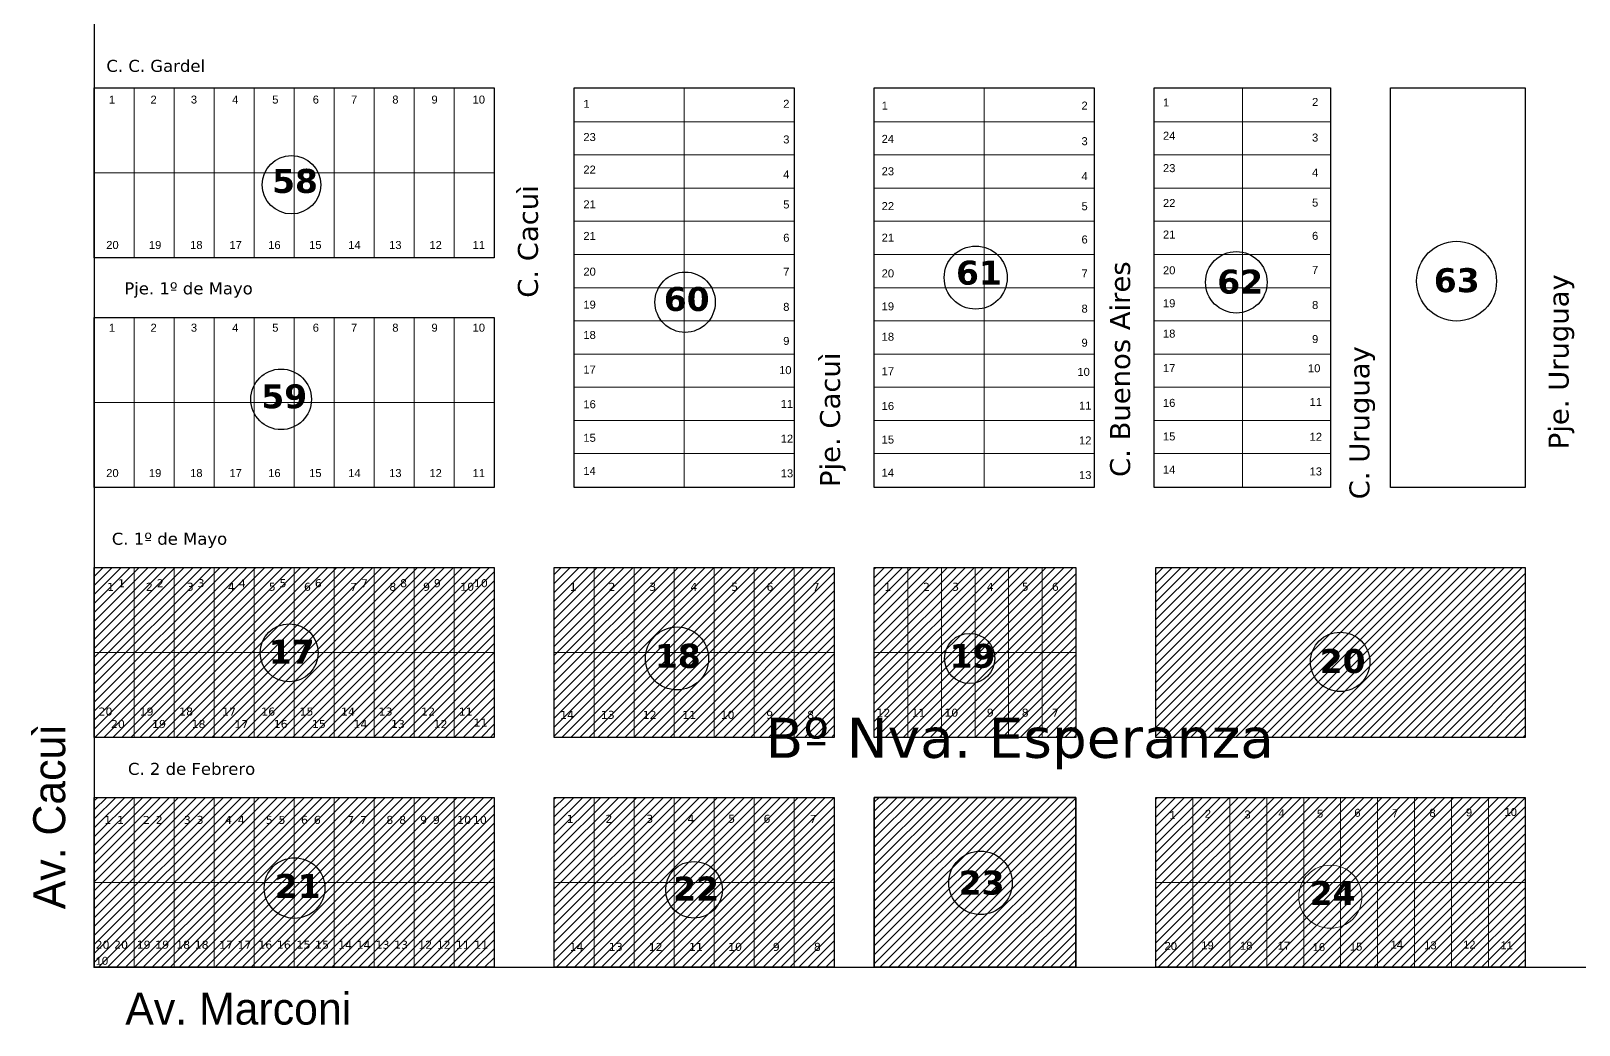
# Model space of a CAD drawing. Header units: millimetres. Extents: x 0 to 6558, y 60 to 10727.
# Drawn here: x 1184.2 to 1571.1, y 6400.7 to 6649.3 of the extents above; entities that cross this region are included whole.
import ezdxf

# ---------------------------------------------------------------- set-up
doc = ezdxf.new("R2010")
doc.units = ezdxf.units.MM
for name, color, linetype, lineweight in [('0 NOMBRE DE BARRIOS', 251, 'Continuous', 35), ('0 N° DE PARCELA', 255, 'Continuous', 25), ('0 SIG - PARCELAS', 252, 'Continuous', 18), ('nombre de parcelas', 250, 'Continuous', 18)]:
    doc.layers.add(name, color=color, linetype=linetype, lineweight=lineweight)
for name, color, linetype in [('0 NOMBRE DE CALLES', 255, 'Continuous'), ('0 N° DE MANZANA', 255, 'Continuous'), ('0 SIG - CHACRAS', 253, 'Continuous'), ('0 SIG - MANZANAS', 253, 'Continuous'), ('TERRENO MUNICIPAL', 10, 'Continuous')]:
    doc.layers.add(name, color=color, linetype=linetype)
doc.styles.get("Standard").update_dxf_attribs({"font": 'arial.ttf'})
doc.styles.add('STYLE1', font='arial.ttf')
pattern_1 = [(45, (-322.4474, 5693.1154), (-1.122532, 1.122532), [])]

msp = doc.modelspace()

# ---------------------------------------------------------------- hatches: boundary and pattern name
at = {"layer": 'TERRENO MUNICIPAL'}
h = msp.add_hatch(dxfattribs=at)
h.set_pattern_fill('ANSI31', color=256, scale=0.5)
h.set_pattern_definition(pattern_1)
h.paths.add_polyline_path([(1199.979, 6515.105), (1299.979, 6515.105), (1299.979, 6472.605), (1199.979, 6472.605)])
h = msp.add_hatch(dxfattribs=at)
h.set_pattern_fill('ANSI31', color=256, scale=0.5)
h.set_pattern_definition(pattern_1)
h.paths.add_polyline_path([(1314.979, 6515.105), (1384.979, 6515.105), (1384.979, 6472.605), (1314.979, 6472.605)])
h = msp.add_hatch(dxfattribs=at)
h.set_pattern_fill('ANSI31', color=256, scale=0.5)
h.set_pattern_definition(pattern_1)
h.paths.add_polyline_path([(1394.979, 6515.105), (1445.359, 6515.105), (1445.359, 6472.605), (1394.979, 6472.605)])
h = msp.add_hatch(dxfattribs=at)
h.set_pattern_fill('ANSI31', color=256, scale=0.5)
h.set_pattern_definition(pattern_1)
h.paths.add_polyline_path([(1465.359, 6515.105), (1557.699, 6515.105), (1557.699, 6472.605), (1465.359, 6472.605)])
h.paths.add_polyline_path([(1465.359, 6457.605), (1557.699, 6457.605), (1557.699, 6415.105), (1465.359, 6415.105)])
h = msp.add_hatch(dxfattribs=at)
h.set_pattern_fill('ANSI31', color=256, scale=0.5)
h.set_pattern_definition(pattern_1)
h.paths.add_polyline_path([(1199.979, 6457.605), (1299.979, 6457.605), (1299.979, 6415.105), (1199.979, 6415.105)])
h = msp.add_hatch(dxfattribs=at)
h.set_pattern_fill('ANSI31', color=256, scale=0.5)
h.set_pattern_definition(pattern_1)
h.paths.add_polyline_path([(1314.979, 6457.605), (1384.979, 6457.605), (1384.979, 6415.105), (1314.979, 6415.105)])
h.paths.add_polyline_path([(1394.979, 6415.105), (1445.359, 6415.105), (1445.359, 6457.605), (1394.979, 6457.605)])

# ---------------------------------------------------------------- linework, layer by layer
at = {"layer": '0 N° DE MANZANA'}
for centre, radius in [((1249.292, 6610.84), 7.296), ((1420.328, 6587.614), 7.883), ((1485.476, 6586.455), 7.687), ((1540.531, 6586.738), 9.988), ((1347.697, 6581.47), 7.544), ((1246.698, 6557.179), 7.581), ((1248.715, 6493.779), 7.248), ((1345.665, 6492.364), 7.882), ((1418.811, 6492.364), 6.272), ((1511.434, 6491.5), 7.415), ((1421.523, 6436.243), 7.933), ((1250.051, 6434.937), 7.58), ((1349.919, 6434.502), 7.091)]:
    msp.add_circle(centre, radius, dxfattribs=at)
at = {"layer": '0 N° DE PARCELA'}
msp.add_point((1199.979, 6415.105), dxfattribs=at)
at = {"layer": '0 SIG - CHACRAS'}
msp.add_lwpolyline([(1199.979, 6415.105), (2179.979, 6415.105), (2179.979, 7395.105), (1199.979, 7395.105)], close=True, dxfattribs=at)
at = {"layer": '0 SIG - MANZANAS'}
for points in [[(1199.979, 6635.105), (1299.979, 6635.105), (1299.979, 6592.605), (1199.979, 6592.605)], [(1319.979, 6635.105), (1374.979, 6635.105), (1374.979, 6535.105), (1319.979, 6535.105)], [(1394.979, 6635.105), (1449.979, 6635.105), (1449.979, 6535.105), (1394.979, 6535.105)], [(1464.979, 6635.105), (1508.979, 6635.105), (1508.979, 6535.105), (1464.979, 6535.105)], [(1523.979, 6635.105), (1557.699, 6635.105), (1557.699, 6535.105), (1523.979, 6535.105)], [(1199.979, 6577.605), (1299.979, 6577.605), (1299.979, 6535.105), (1199.979, 6535.105)], [(1199.979, 6515.105), (1299.979, 6515.105), (1299.979, 6472.605), (1199.979, 6472.605)], [(1314.979, 6515.105), (1384.979, 6515.105), (1384.979, 6472.605), (1314.979, 6472.605)], [(1394.979, 6515.105), (1445.359, 6515.105), (1445.359, 6472.605), (1394.979, 6472.605)], [(1465.359, 6515.105), (1557.699, 6515.105), (1557.699, 6472.605), (1465.359, 6472.605)], [(1199.979, 6457.605), (1299.979, 6457.605), (1299.979, 6415.105), (1199.979, 6415.105)], [(1314.979, 6457.605), (1384.979, 6457.605), (1384.979, 6415.105), (1314.979, 6415.105)], [(1394.979, 6457.605), (1445.359, 6457.605), (1445.359, 6415.105), (1394.979, 6415.105)], [(1465.359, 6457.605), (1557.699, 6457.605), (1557.699, 6415.105), (1465.359, 6415.105)]]:
    msp.add_lwpolyline(points, close=True, dxfattribs=at)
at = {"layer": '0 SIG - PARCELAS'}
for points in [[(1199.979, 6635.105), (1209.979, 6635.105), (1209.979, 6613.855), (1199.979, 6613.855)], [(1209.979, 6635.105), (1219.979, 6635.105), (1219.979, 6613.855), (1209.979, 6613.855)], [(1219.979, 6635.105), (1229.979, 6635.105), (1229.979, 6613.855), (1219.979, 6613.855)], [(1229.979, 6635.105), (1239.979, 6635.105), (1239.979, 6613.855), (1229.979, 6613.855)], [(1239.979, 6635.105), (1249.979, 6635.105), (1249.979, 6613.855), (1239.979, 6613.855)], [(1249.979, 6635.105), (1259.979, 6635.105), (1259.979, 6613.855), (1249.979, 6613.855)], [(1259.979, 6635.105), (1269.979, 6635.105), (1269.979, 6613.855), (1259.979, 6613.855)], [(1269.979, 6635.105), (1279.979, 6635.105), (1279.979, 6613.855), (1269.979, 6613.855)], [(1279.979, 6635.105), (1289.979, 6635.105), (1289.979, 6613.855), (1279.979, 6613.855)], [(1289.979, 6635.105), (1299.979, 6635.105), (1299.979, 6613.855), (1289.979, 6613.855)], [(1319.979, 6635.105), (1347.479, 6635.105), (1347.479, 6626.605), (1319.979, 6626.605)], [(1347.479, 6635.105), (1374.979, 6635.105), (1374.979, 6626.605), (1347.479, 6626.605)], [(1394.979, 6635.105), (1422.479, 6635.105), (1422.479, 6626.605), (1394.979, 6626.605)], [(1422.479, 6635.105), (1449.979, 6635.105), (1449.979, 6626.605), (1422.479, 6626.605)], [(1464.979, 6635.105), (1486.979, 6635.105), (1486.979, 6626.605), (1464.979, 6626.605)], [(1486.979, 6635.105), (1508.979, 6635.105), (1508.979, 6626.605), (1486.979, 6626.605)], [(1319.979, 6626.605), (1347.479, 6626.605), (1347.479, 6618.305), (1319.979, 6618.305)], [(1347.479, 6626.605), (1374.979, 6626.605), (1374.979, 6618.305), (1347.479, 6618.305)], [(1394.979, 6626.605), (1422.479, 6626.605), (1422.479, 6618.305), (1394.979, 6618.305)], [(1422.479, 6626.605), (1449.979, 6626.605), (1449.979, 6618.305), (1422.479, 6618.305)], [(1464.979, 6626.605), (1486.979, 6626.605), (1486.979, 6618.305), (1464.979, 6618.305)], [(1486.979, 6626.605), (1508.979, 6626.605), (1508.979, 6618.305), (1486.979, 6618.305)], [(1319.979, 6618.305), (1347.479, 6618.305), (1347.479, 6610.005), (1319.979, 6610.005)], [(1347.479, 6618.305), (1374.979, 6618.305), (1374.979, 6610.005), (1347.479, 6610.005)], [(1394.979, 6618.305), (1422.479, 6618.305), (1422.479, 6610.005), (1394.979, 6610.005)], [(1422.479, 6618.305), (1449.979, 6618.305), (1449.979, 6610.005), (1422.479, 6610.005)], [(1464.979, 6618.305), (1486.979, 6618.305), (1486.979, 6610.005), (1464.979, 6610.005)], [(1486.979, 6618.305), (1508.979, 6618.305), (1508.979, 6610.005), (1486.979, 6610.005)], [(1199.979, 6613.855), (1209.979, 6613.855), (1209.979, 6592.605), (1199.979, 6592.605)], [(1209.979, 6613.855), (1219.979, 6613.855), (1219.979, 6592.605), (1209.979, 6592.605)], [(1219.979, 6613.855), (1229.979, 6613.855), (1229.979, 6592.605), (1219.979, 6592.605)], [(1229.979, 6613.855), (1239.979, 6613.855), (1239.979, 6592.605), (1229.979, 6592.605)], [(1239.979, 6613.855), (1249.979, 6613.855), (1249.979, 6592.605), (1239.979, 6592.605)], [(1249.979, 6613.855), (1259.979, 6613.855), (1259.979, 6592.605), (1249.979, 6592.605)], [(1259.979, 6613.855), (1269.979, 6613.855), (1269.979, 6592.605), (1259.979, 6592.605)], [(1269.979, 6613.855), (1279.979, 6613.855), (1279.979, 6592.605), (1269.979, 6592.605)], [(1279.979, 6613.855), (1289.979, 6613.855), (1289.979, 6592.605), (1279.979, 6592.605)], [(1289.979, 6613.855), (1299.979, 6613.855), (1299.979, 6592.605), (1289.979, 6592.605)], [(1319.979, 6610.005), (1347.479, 6610.005), (1347.479, 6601.705), (1319.979, 6601.705)], [(1347.479, 6610.005), (1374.979, 6610.005), (1374.979, 6601.705), (1347.479, 6601.705)], [(1394.979, 6610.005), (1422.479, 6610.005), (1422.479, 6601.705), (1394.979, 6601.705)], [(1422.479, 6610.005), (1449.979, 6610.005), (1449.979, 6601.705), (1422.479, 6601.705)], [(1464.979, 6610.005), (1486.979, 6610.005), (1486.979, 6601.705), (1464.979, 6601.705)], [(1486.979, 6610.005), (1508.979, 6610.005), (1508.979, 6601.705), (1486.979, 6601.705)], [(1319.979, 6601.705), (1347.479, 6601.705), (1347.479, 6593.405), (1319.979, 6593.405)], [(1347.479, 6601.705), (1374.979, 6601.705), (1374.979, 6593.405), (1347.479, 6593.405)], [(1394.979, 6601.705), (1422.479, 6601.705), (1422.479, 6593.405), (1394.979, 6593.405)], [(1422.479, 6601.705), (1449.979, 6601.705), (1449.979, 6593.405), (1422.479, 6593.405)], [(1464.979, 6601.705), (1486.979, 6601.705), (1486.979, 6593.405), (1464.979, 6593.405)], [(1486.979, 6601.705), (1508.979, 6601.705), (1508.979, 6593.405), (1486.979, 6593.405)], [(1319.979, 6593.405), (1347.479, 6593.405), (1347.479, 6585.105), (1319.979, 6585.105)], [(1347.479, 6593.405), (1374.979, 6593.405), (1374.979, 6585.105), (1347.479, 6585.105)], [(1394.979, 6593.405), (1422.479, 6593.405), (1422.479, 6585.105), (1394.979, 6585.105)], [(1422.479, 6593.405), (1449.979, 6593.405), (1449.979, 6585.105), (1422.479, 6585.105)], [(1464.979, 6593.405), (1486.979, 6593.405), (1486.979, 6585.105), (1464.979, 6585.105)], [(1486.979, 6593.405), (1508.979, 6593.405), (1508.979, 6585.105), (1486.979, 6585.105)], [(1319.979, 6585.105), (1347.479, 6585.105), (1347.479, 6576.805), (1319.979, 6576.805)], [(1347.479, 6585.105), (1374.979, 6585.105), (1374.979, 6576.805), (1347.479, 6576.805)], [(1394.979, 6585.105), (1422.479, 6585.105), (1422.479, 6576.805), (1394.979, 6576.805)], [(1422.479, 6585.105), (1449.979, 6585.105), (1449.979, 6576.805), (1422.479, 6576.805)], [(1464.979, 6585.105), (1486.979, 6585.105), (1486.979, 6576.805), (1464.979, 6576.805)], [(1486.979, 6585.105), (1508.979, 6585.105), (1508.979, 6576.805), (1486.979, 6576.805)], [(1199.979, 6577.605), (1209.979, 6577.605), (1209.979, 6556.355), (1199.979, 6556.355)], [(1209.979, 6577.605), (1219.979, 6577.605), (1219.979, 6556.355), (1209.979, 6556.355)], [(1219.979, 6577.605), (1229.979, 6577.605), (1229.979, 6556.355), (1219.979, 6556.355)], [(1229.979, 6577.605), (1239.979, 6577.605), (1239.979, 6556.355), (1229.979, 6556.355)], [(1239.979, 6577.605), (1249.979, 6577.605), (1249.979, 6556.355), (1239.979, 6556.355)], [(1249.979, 6577.605), (1259.979, 6577.605), (1259.979, 6556.355), (1249.979, 6556.355)], [(1259.979, 6577.605), (1269.979, 6577.605), (1269.979, 6556.355), (1259.979, 6556.355)], [(1269.979, 6577.605), (1279.979, 6577.605), (1279.979, 6556.355), (1269.979, 6556.355)], [(1279.979, 6577.605), (1289.979, 6577.605), (1289.979, 6556.355), (1279.979, 6556.355)], [(1289.979, 6577.605), (1299.979, 6577.605), (1299.979, 6556.355), (1289.979, 6556.355)], [(1319.979, 6576.805), (1347.479, 6576.805), (1347.479, 6568.505), (1319.979, 6568.505)], [(1347.479, 6576.805), (1374.979, 6576.805), (1374.979, 6568.505), (1347.479, 6568.505)], [(1394.979, 6576.805), (1422.479, 6576.805), (1422.479, 6568.505), (1394.979, 6568.505)], [(1422.479, 6576.805), (1449.979, 6576.805), (1449.979, 6568.505), (1422.479, 6568.505)], [(1464.979, 6576.805), (1486.979, 6576.805), (1486.979, 6568.505), (1464.979, 6568.505)], [(1486.979, 6576.805), (1508.979, 6576.805), (1508.979, 6568.505), (1486.979, 6568.505)], [(1319.979, 6568.505), (1347.479, 6568.505), (1347.479, 6560.205), (1319.979, 6560.205)], [(1347.479, 6568.505), (1374.979, 6568.505), (1374.979, 6560.205), (1347.479, 6560.205)], [(1394.979, 6568.505), (1422.479, 6568.505), (1422.479, 6560.205), (1394.979, 6560.205)], [(1422.479, 6568.505), (1449.979, 6568.505), (1449.979, 6560.205), (1422.479, 6560.205)], [(1464.979, 6568.505), (1486.979, 6568.505), (1486.979, 6560.205), (1464.979, 6560.205)], [(1486.979, 6568.505), (1508.979, 6568.505), (1508.979, 6560.205), (1486.979, 6560.205)], [(1319.979, 6560.205), (1347.479, 6560.205), (1347.479, 6551.905), (1319.979, 6551.905)], [(1347.479, 6560.205), (1374.979, 6560.205), (1374.979, 6551.905), (1347.479, 6551.905)], [(1394.979, 6560.205), (1422.479, 6560.205), (1422.479, 6551.905), (1394.979, 6551.905)], [(1422.479, 6560.205), (1449.979, 6560.205), (1449.979, 6551.905), (1422.479, 6551.905)], [(1464.979, 6560.205), (1486.979, 6560.205), (1486.979, 6551.905), (1464.979, 6551.905)], [(1486.979, 6560.205), (1508.979, 6560.205), (1508.979, 6551.905), (1486.979, 6551.905)], [(1199.979, 6556.355), (1209.979, 6556.355), (1209.979, 6535.105), (1199.979, 6535.105)], [(1209.979, 6556.355), (1219.979, 6556.355), (1219.979, 6535.105), (1209.979, 6535.105)], [(1219.979, 6556.355), (1229.979, 6556.355), (1229.979, 6535.105), (1219.979, 6535.105)], [(1229.979, 6556.355), (1239.979, 6556.355), (1239.979, 6535.105), (1229.979, 6535.105)], [(1239.979, 6556.355), (1249.979, 6556.355), (1249.979, 6535.105), (1239.979, 6535.105)], [(1249.979, 6556.355), (1259.979, 6556.355), (1259.979, 6535.105), (1249.979, 6535.105)], [(1259.979, 6556.355), (1269.979, 6556.355), (1269.979, 6535.105), (1259.979, 6535.105)], [(1269.979, 6556.355), (1279.979, 6556.355), (1279.979, 6535.105), (1269.979, 6535.105)], [(1279.979, 6556.355), (1289.979, 6556.355), (1289.979, 6535.105), (1279.979, 6535.105)], [(1289.979, 6556.355), (1299.979, 6556.355), (1299.979, 6535.105), (1289.979, 6535.105)], [(1319.979, 6551.905), (1347.479, 6551.905), (1347.479, 6543.605), (1319.979, 6543.605)], [(1347.479, 6551.905), (1374.979, 6551.905), (1374.979, 6543.605), (1347.479, 6543.605)], [(1394.979, 6551.905), (1422.479, 6551.905), (1422.479, 6543.605), (1394.979, 6543.605)], [(1422.479, 6551.905), (1449.979, 6551.905), (1449.979, 6543.605), (1422.479, 6543.605)], [(1464.979, 6551.905), (1486.979, 6551.905), (1486.979, 6543.605), (1464.979, 6543.605)], [(1486.979, 6551.905), (1508.979, 6551.905), (1508.979, 6543.605), (1486.979, 6543.605)], [(1319.979, 6543.605), (1347.479, 6543.605), (1347.479, 6535.105), (1319.979, 6535.105)], [(1347.479, 6543.605), (1374.979, 6543.605), (1374.979, 6535.105), (1347.479, 6535.105)], [(1394.979, 6543.605), (1422.479, 6543.605), (1422.479, 6535.105), (1394.979, 6535.105)], [(1422.479, 6543.605), (1449.979, 6543.605), (1449.979, 6535.105), (1422.479, 6535.105)], [(1464.979, 6543.605), (1486.979, 6543.605), (1486.979, 6535.105), (1464.979, 6535.105)], [(1486.979, 6543.605), (1508.979, 6543.605), (1508.979, 6535.105), (1486.979, 6535.105)], [(1199.979, 6515.105), (1209.979, 6515.105), (1209.979, 6493.855), (1199.979, 6493.855)], [(1209.979, 6515.105), (1219.979, 6515.105), (1219.979, 6493.855), (1209.979, 6493.855)], [(1219.979, 6515.105), (1229.979, 6515.105), (1229.979, 6493.855), (1219.979, 6493.855)], [(1229.979, 6515.105), (1239.979, 6515.105), (1239.979, 6493.855), (1229.979, 6493.855)], [(1239.979, 6515.105), (1249.979, 6515.105), (1249.979, 6493.855), (1239.979, 6493.855)], [(1249.979, 6515.105), (1259.979, 6515.105), (1259.979, 6493.855), (1249.979, 6493.855)], [(1259.979, 6515.105), (1269.979, 6515.105), (1269.979, 6493.855), (1259.979, 6493.855)], [(1269.979, 6515.105), (1279.979, 6515.105), (1279.979, 6493.855), (1269.979, 6493.855)], [(1279.979, 6515.105), (1289.979, 6515.105), (1289.979, 6493.855), (1279.979, 6493.855)], [(1289.979, 6515.105), (1299.979, 6515.105), (1299.979, 6493.855), (1289.979, 6493.855)], [(1314.979, 6515.105), (1324.979, 6515.105), (1324.979, 6493.855), (1314.979, 6493.855)], [(1324.979, 6515.105), (1334.979, 6515.105), (1334.979, 6493.855), (1324.979, 6493.855)], [(1334.979, 6515.105), (1344.979, 6515.105), (1344.979, 6493.855), (1334.979, 6493.855)], [(1344.979, 6515.105), (1354.979, 6515.105), (1354.979, 6493.855), (1344.979, 6493.855)], [(1354.979, 6515.105), (1364.979, 6515.105), (1364.979, 6493.855), (1354.979, 6493.855)], [(1364.979, 6515.105), (1374.979, 6515.105), (1374.979, 6493.855), (1364.979, 6493.855)], [(1374.979, 6515.105), (1384.979, 6515.105), (1384.979, 6493.855), (1374.979, 6493.855)], [(1394.979, 6515.105), (1403.359, 6515.105), (1403.359, 6493.855), (1394.979, 6493.855)], [(1403.359, 6515.105), (1411.759, 6515.105), (1411.759, 6493.855), (1403.359, 6493.855)], [(1411.759, 6515.105), (1420.159, 6515.105), (1420.159, 6493.855), (1411.759, 6493.855)], [(1420.159, 6515.105), (1428.559, 6515.105), (1428.559, 6493.855), (1420.159, 6493.855)], [(1428.559, 6515.105), (1436.959, 6515.105), (1436.959, 6493.855), (1428.559, 6493.855)], [(1436.959, 6515.105), (1445.359, 6515.105), (1445.359, 6493.855), (1436.959, 6493.855)], [(1199.979, 6493.855), (1209.979, 6493.855), (1209.979, 6472.605), (1199.979, 6472.605)], [(1209.979, 6493.855), (1219.979, 6493.855), (1219.979, 6472.605), (1209.979, 6472.605)], [(1219.979, 6493.855), (1229.979, 6493.855), (1229.979, 6472.605), (1219.979, 6472.605)], [(1229.979, 6493.855), (1239.979, 6493.855), (1239.979, 6472.605), (1229.979, 6472.605)], [(1239.979, 6493.855), (1249.979, 6493.855), (1249.979, 6472.605), (1239.979, 6472.605)], [(1249.979, 6493.855), (1259.979, 6493.855), (1259.979, 6472.605), (1249.979, 6472.605)], [(1259.979, 6493.855), (1269.979, 6493.855), (1269.979, 6472.605), (1259.979, 6472.605)], [(1269.979, 6493.855), (1279.979, 6493.855), (1279.979, 6472.605), (1269.979, 6472.605)], [(1279.979, 6493.855), (1289.979, 6493.855), (1289.979, 6472.605), (1279.979, 6472.605)], [(1289.979, 6493.855), (1299.979, 6493.855), (1299.979, 6472.605), (1289.979, 6472.605)], [(1314.979, 6493.855), (1324.979, 6493.855), (1324.979, 6472.605), (1314.979, 6472.605)], [(1324.979, 6493.855), (1334.979, 6493.855), (1334.979, 6472.605), (1324.979, 6472.605)], [(1334.979, 6493.855), (1344.979, 6493.855), (1344.979, 6472.605), (1334.979, 6472.605)], [(1344.979, 6493.855), (1354.979, 6493.855), (1354.979, 6472.605), (1344.979, 6472.605)], [(1354.979, 6493.855), (1364.979, 6493.855), (1364.979, 6472.605), (1354.979, 6472.605)], [(1364.979, 6493.855), (1374.979, 6493.855), (1374.979, 6472.605), (1364.979, 6472.605)], [(1374.979, 6493.855), (1384.979, 6493.855), (1384.979, 6472.605), (1374.979, 6472.605)], [(1394.979, 6493.855), (1403.359, 6493.855), (1403.359, 6472.605), (1394.979, 6472.605)], [(1403.359, 6493.855), (1411.759, 6493.855), (1411.759, 6472.605), (1403.359, 6472.605)], [(1411.759, 6493.855), (1420.159, 6493.855), (1420.159, 6472.605), (1411.759, 6472.605)], [(1420.159, 6493.855), (1428.559, 6493.855), (1428.559, 6472.605), (1420.159, 6472.605)], [(1428.559, 6493.855), (1436.959, 6493.855), (1436.959, 6472.605), (1428.559, 6472.605)], [(1436.959, 6493.855), (1445.359, 6493.855), (1445.359, 6472.605), (1436.959, 6472.605)], [(1199.979, 6457.605), (1209.979, 6457.605), (1209.979, 6436.355), (1199.979, 6436.355)], [(1209.979, 6457.605), (1219.979, 6457.605), (1219.979, 6436.355), (1209.979, 6436.355)], [(1219.979, 6457.605), (1229.979, 6457.605), (1229.979, 6436.355), (1219.979, 6436.355)], [(1229.979, 6457.605), (1239.979, 6457.605), (1239.979, 6436.355), (1229.979, 6436.355)], [(1239.979, 6457.605), (1249.979, 6457.605), (1249.979, 6436.355), (1239.979, 6436.355)], [(1249.979, 6457.605), (1259.979, 6457.605), (1259.979, 6436.355), (1249.979, 6436.355)], [(1259.979, 6457.605), (1269.979, 6457.605), (1269.979, 6436.355), (1259.979, 6436.355)], [(1269.979, 6457.605), (1279.979, 6457.605), (1279.979, 6436.355), (1269.979, 6436.355)], [(1279.979, 6457.605), (1289.979, 6457.605), (1289.979, 6436.355), (1279.979, 6436.355)], [(1289.979, 6457.605), (1299.979, 6457.605), (1299.979, 6436.355), (1289.979, 6436.355)], [(1314.979, 6457.605), (1324.979, 6457.605), (1324.979, 6436.355), (1314.979, 6436.355)], [(1324.979, 6457.605), (1334.979, 6457.605), (1334.979, 6436.355), (1324.979, 6436.355)], [(1334.979, 6457.605), (1344.979, 6457.605), (1344.979, 6436.355), (1334.979, 6436.355)], [(1344.979, 6457.605), (1354.979, 6457.605), (1354.979, 6436.355), (1344.979, 6436.355)], [(1354.979, 6457.605), (1364.979, 6457.605), (1364.979, 6436.355), (1354.979, 6436.355)], [(1364.979, 6457.605), (1374.979, 6457.605), (1374.979, 6436.355), (1364.979, 6436.355)], [(1374.979, 6457.605), (1384.979, 6457.605), (1384.979, 6436.355), (1374.979, 6436.355)], [(1465.359, 6457.605), (1474.629, 6457.605), (1474.629, 6436.355), (1465.359, 6436.355)], [(1474.629, 6457.605), (1483.859, 6457.605), (1483.859, 6436.355), (1474.629, 6436.355)], [(1483.859, 6457.605), (1493.089, 6457.605), (1493.089, 6436.355), (1483.859, 6436.355)], [(1493.089, 6457.605), (1502.319, 6457.605), (1502.319, 6436.355), (1493.089, 6436.355)], [(1502.319, 6457.605), (1511.549, 6457.605), (1511.549, 6436.355), (1502.319, 6436.355)], [(1511.549, 6457.605), (1520.779, 6457.605), (1520.779, 6436.355), (1511.549, 6436.355)], [(1520.779, 6457.605), (1530.009, 6457.605), (1530.009, 6436.355), (1520.779, 6436.355)], [(1530.009, 6457.605), (1539.239, 6457.605), (1539.239, 6436.355), (1530.009, 6436.355)], [(1539.239, 6457.605), (1548.529, 6457.605), (1548.529, 6436.355), (1539.239, 6436.355)], [(1548.529, 6457.605), (1557.699, 6457.605), (1557.699, 6436.355), (1548.529, 6436.355)], [(1199.979, 6436.355), (1209.979, 6436.355), (1209.979, 6415.105), (1199.979, 6415.105)], [(1209.979, 6436.355), (1219.979, 6436.355), (1219.979, 6415.105), (1209.979, 6415.105)], [(1219.979, 6436.355), (1229.979, 6436.355), (1229.979, 6415.105), (1219.979, 6415.105)], [(1229.979, 6436.355), (1239.979, 6436.355), (1239.979, 6415.105), (1229.979, 6415.105)], [(1239.979, 6436.355), (1249.979, 6436.355), (1249.979, 6415.105), (1239.979, 6415.105)], [(1249.979, 6436.355), (1259.979, 6436.355), (1259.979, 6415.105), (1249.979, 6415.105)], [(1259.979, 6436.355), (1269.979, 6436.355), (1269.979, 6415.105), (1259.979, 6415.105)], [(1269.979, 6436.355), (1279.979, 6436.355), (1279.979, 6415.105), (1269.979, 6415.105)], [(1279.979, 6436.355), (1289.979, 6436.355), (1289.979, 6415.105), (1279.979, 6415.105)], [(1289.979, 6436.355), (1299.979, 6436.355), (1299.979, 6415.105), (1289.979, 6415.105)], [(1314.979, 6436.355), (1324.979, 6436.355), (1324.979, 6415.105), (1314.979, 6415.105)], [(1324.979, 6436.355), (1334.979, 6436.355), (1334.979, 6415.105), (1324.979, 6415.105)], [(1334.979, 6436.355), (1344.979, 6436.355), (1344.979, 6415.105), (1334.979, 6415.105)], [(1344.979, 6436.355), (1354.979, 6436.355), (1354.979, 6415.105), (1344.979, 6415.105)], [(1354.979, 6436.355), (1364.979, 6436.355), (1364.979, 6415.105), (1354.979, 6415.105)], [(1364.979, 6436.355), (1374.979, 6436.355), (1374.979, 6415.105), (1364.979, 6415.105)], [(1374.979, 6436.355), (1384.979, 6436.355), (1384.979, 6415.105), (1374.979, 6415.105)], [(1465.359, 6436.355), (1474.629, 6436.355), (1474.629, 6415.105), (1465.359, 6415.105)], [(1474.629, 6436.355), (1483.859, 6436.355), (1483.859, 6415.105), (1474.629, 6415.105)], [(1483.859, 6436.355), (1493.089, 6436.355), (1493.089, 6415.105), (1483.859, 6415.105)], [(1493.089, 6436.355), (1502.319, 6436.355), (1502.319, 6415.105), (1493.089, 6415.105)], [(1502.319, 6436.355), (1511.549, 6436.355), (1511.549, 6415.105), (1502.319, 6415.105)], [(1511.549, 6436.355), (1520.779, 6436.355), (1520.779, 6415.105), (1511.549, 6415.105)], [(1520.779, 6436.355), (1530.009, 6436.355), (1530.009, 6415.105), (1520.779, 6415.105)], [(1530.009, 6436.355), (1539.239, 6436.355), (1539.239, 6415.105), (1530.009, 6415.105)], [(1539.239, 6436.355), (1548.529, 6436.355), (1548.529, 6415.105), (1539.239, 6415.105)], [(1548.529, 6436.355), (1557.699, 6436.355), (1557.699, 6415.105), (1548.529, 6415.105)]]:
    msp.add_lwpolyline(points, close=True, dxfattribs=at)
msp.add_circle((1508.976, 6432.76), 7.896, dxfattribs=at)
at = {"layer": 'TERRENO MUNICIPAL'}
for points in [[(1199.979, 6515.105), (1299.979, 6515.105), (1299.979, 6472.605), (1199.979, 6472.605)], [(1314.979, 6515.105), (1384.979, 6515.105), (1384.979, 6472.605), (1314.979, 6472.605)], [(1394.979, 6515.105), (1445.359, 6515.105), (1445.359, 6472.605), (1394.979, 6472.605)], [(1465.359, 6515.105), (1557.699, 6515.105), (1557.699, 6472.605), (1465.359, 6472.605)], [(1199.979, 6457.605), (1299.979, 6457.605), (1299.979, 6415.105), (1199.979, 6415.105)], [(1314.979, 6457.605), (1384.979, 6457.605), (1384.979, 6415.105), (1314.979, 6415.105)], [(1394.979, 6415.105), (1445.359, 6415.105), (1445.359, 6457.605), (1394.979, 6457.605)], [(1465.359, 6457.605), (1557.699, 6457.605), (1557.699, 6415.105), (1465.359, 6415.105)]]:
    msp.add_lwpolyline(points, close=True, dxfattribs=at)

# ---------------------------------------------------------------- texts
at = {"layer": '0 NOMBRE DE BARRIOS', "linetype": 'Continuous', "lineweight": 25, "insert": (1431.35, 6471.084), "char_height": 10, "width": 338.88889, "attachment_point": 5}
msp.add_mtext('{\\fVerdana|b0|i0|c0|p34;Bº Nva. Esperanza}', dxfattribs=at)
at = {"layer": '0 NOMBRE DE CALLES', "color": 4, "linetype": 'Continuous', "char_height": 3, "width": 783.33333, "attachment_point": 4}
for s, insert in [('\\pt14;{\\fVerdana|b0|i0|c0|p34;\\C256;C. C. Gardel}', (1203.021, 6640.559)), ('\\pt9.9999;{\\fVerdana|b0|i0|c0|p34;\\C256;Pje. 1º de Mayo}', (1207.494, 6584.508)), ('\\pt9.9999;{\\fVerdana|b0|i0|c0|p34;\\C256;C. 1º de Mayo}', (1204.385, 6521.884)), ('\\pt9.9999;{\\fVerdana|b0|i0|c0|p34;\\C256;C. 2 de Febrero}', (1208.411, 6464.721))]:
    msp.add_mtext(s, dxfattribs=dict(at, insert=insert))
at = {"layer": '0 NOMBRE DE CALLES', "width": 783.33333, "attachment_point": 4, "rotation": 90}
for s, insert, char_height in [('\\pt10;{\\fVerdana|b0|i0|c0|p34;C. Cacuì}', (1308.445, 6582.579), 5), ('\\pt10;{\\fVerdana|b0|i0|c0|p34;C. Buenos Aires}', (1456.469, 6537.751), 5), ('\\pt10;{\\fVerdana|b0|i0|c0|p34;Pje. Uruguay}', (1566.742, 6544.685), 5), ('\\pt10;{\\fVerdana|b0|i0|c0|p34;Pje. Cacuì}', (1384.623, 6535.234), 5), ('\\pt10;{\\fVerdana|b0|i0|c0|p34;C. Uruguay}', (1516.964, 6532.163), 5), ('\\pt16;{\\fBankGothic Lt BT|b0|i0|c0|p34;^IAv. Cacuì}', (1188.786, 6413.64), 8)]:
    msp.add_mtext(s, dxfattribs=dict(at, insert=insert, char_height=char_height))
at = {"layer": '0 NOMBRE DE CALLES', "insert": (1207.753, 6404.721), "char_height": 8, "width": 783.33333, "attachment_point": 4}
msp.add_mtext('\\pt20;{\\fBankGothic Lt BT|b0|i0|c0|p34;Av. Marconi}', dxfattribs=at)
at = {"layer": '0 N° DE MANZANA', "char_height": 6, "width": 338.88889, "attachment_point": 4}
for s, insert in [('{\\fVerdana|b1|i0|c0|p34;58}', (1244.442, 6611.753)), ('{\\fVerdana|b1|i0|c0|p34;61}', (1415.411, 6588.809)), ('{\\fVerdana|b1|i0|c0|p34;62}', (1480.705, 6586.564)), ('{\\fVerdana|b1|i0|c0|p34;63}', (1534.839, 6586.925)), ('{\\fVerdana|b1|i0|c0|p34;60}', (1342.36, 6582.227)), ('{\\fVerdana|b1|i0|c0|p34;59}', (1241.751, 6557.885)), ('{\\fVerdana|b1|i0|c0|p34;17}', (1243.601, 6494.045)), ('{\\fVerdana|b1|i0|c0|p34;18}', (1340.132, 6492.96)), ('{\\fVerdana|b1|i0|c0|p34;19}', (1413.799, 6492.96)), ('{\\fVerdana|b1|i0|c0|p34;20}', (1506.315, 6491.661)), ('{\\fVerdana|b1|i0|c0|p34;23}', (1416.074, 6436.239)), ('{\\fVerdana|b1|i0|c0|p34;21}', (1245.121, 6435.456)), ('{\\fVerdana|b1|i0|c0|p34;22}', (1344.712, 6434.806)), ('{\\fVerdana|b1|i0|c0|p34;24}', (1503.818, 6433.699))]:
    msp.add_mtext(s, dxfattribs=dict(at, insert=insert))
at = {"layer": '0 N° DE PARCELA', "char_height": 2, "attachment_point": 4, "style": 'STYLE1'}
for s, insert in [('1', (1203.651, 6632.141)), ('2', (1214.045, 6632.141)), ('3', (1224.138, 6632.141)), ('4', (1234.457, 6632.141)), ('5', (1244.474, 6632.141)), ('6', (1254.605, 6632.141)), ('7', (1264.171, 6632.141)), ('8', (1274.489, 6632.141)), ('9', (1284.281, 6632.141)), ('10', (1294.556, 6632.141)), ('1', (1322.264, 6631.089)), ('2', (1372.209, 6631.089)), ('1', (1396.826, 6630.651)), ('2', (1446.772, 6630.651)), ('1', (1467.145, 6631.431)), ('2', (1504.406, 6631.558)), ('23', (1322.253, 6622.764)), ('3', (1372.209, 6622.172)), ('24', (1396.815, 6622.326)), ('3', (1446.772, 6621.734)), ('24', (1467.134, 6623.106)), ('3', (1504.406, 6622.641)), ('22', (1322.253, 6614.648)), ('4', (1372.209, 6613.442)), ('23', (1396.815, 6614.209)), ('4', (1446.772, 6613.003)), ('23', (1467.134, 6614.99)), ('4', (1504.406, 6613.911)), ('21', (1322.253, 6605.946)), ('5', (1372.209, 6605.902)), ('22', (1396.815, 6605.507)), ('5', (1446.772, 6605.463)), ('22', (1467.134, 6606.288)), ('5', (1504.406, 6606.37)), ('21', (1322.253, 6598.05)), ('6', (1372.209, 6597.579)), ('21', (1396.815, 6597.611)), ('6', (1446.772, 6597.14)), ('21', (1467.134, 6598.392)), ('6', (1504.406, 6598.048)), ('20', (1202.98, 6595.772)), ('19', (1213.651, 6595.772)), ('18', (1223.948, 6595.772)), ('17', (1233.771, 6595.772)), ('16', (1243.471, 6595.772)), ('15', (1253.694, 6595.772)), ('14', (1263.469, 6595.772)), ('13', (1273.692, 6595.772)), ('12', (1283.768, 6595.772)), ('11', (1294.556, 6595.772)), ('20', (1467.134, 6589.441)), ('7', (1504.406, 6589.567)), ('20', (1322.253, 6589.099)), ('7', (1372.209, 6589.099)), ('20', (1396.815, 6588.66)), ('7', (1446.772, 6588.66)), ('19', (1322.253, 6580.857)), ('8', (1372.209, 6580.293)), ('19', (1396.815, 6580.418)), ('8', (1446.772, 6579.854)), ('19', (1467.134, 6581.198)), ('8', (1504.406, 6580.761)), ('1', (1203.651, 6575.088)), ('2', (1214.045, 6575.088)), ('3', (1224.138, 6575.088)), ('4', (1234.457, 6575.088)), ('5', (1244.474, 6575.088)), ('6', (1254.605, 6575.088)), ('7', (1264.171, 6575.088)), ('8', (1274.489, 6575.088)), ('9', (1284.281, 6575.088)), ('10', (1294.556, 6575.088)), ('18', (1322.253, 6573.265)), ('9', (1372.209, 6571.767)), ('18', (1396.815, 6572.826)), ('9', (1446.772, 6571.329)), ('18', (1467.134, 6573.607)), ('9', (1504.406, 6572.236)), ('17', (1322.253, 6564.636)), ('10', (1371.182, 6564.466)), ('17', (1396.815, 6564.197)), ('10', (1445.745, 6564.028)), ('17', (1467.134, 6564.978)), ('10', (1503.379, 6564.935)), ('16', (1322.253, 6555.936)), ('11', (1371.582, 6556.036)), ('16', (1396.815, 6555.498)), ('11', (1446.145, 6555.598)), ('16', (1467.134, 6556.278)), ('11', (1503.779, 6556.505)), ('15', (1322.253, 6547.544)), ('12', (1371.582, 6547.334)), ('15', (1396.815, 6547.105)), ('12', (1446.145, 6546.895)), ('15', (1467.134, 6547.886)), ('12', (1503.779, 6547.802)), ('14', (1322.253, 6539.276)), ('14', (1467.134, 6539.618)), ('13', (1503.779, 6539.124)), ('20', (1202.98, 6538.719)), ('19', (1213.651, 6538.719)), ('18', (1223.948, 6538.719)), ('17', (1233.771, 6538.719)), ('16', (1243.471, 6538.719)), ('15', (1253.694, 6538.719)), ('14', (1263.469, 6538.719)), ('13', (1273.692, 6538.719)), ('12', (1283.768, 6538.719)), ('11', (1294.556, 6538.719)), ('13', (1371.582, 6538.655)), ('14', (1396.815, 6538.837)), ('13', (1446.145, 6538.217)), ('{\\fVerdana|b0|i0|c0|p34;1}', (1203.221, 6510.274)), ('{\\fVerdana|b0|i0|c0|p34;2}', (1212.903, 6510.274)), ('{\\fVerdana|b0|i0|c0|p34;3}', (1223.101, 6510.274)), ('{\\fVerdana|b0|i0|c0|p34;4}', (1233.401, 6510.274)), ('{\\fVerdana|b0|i0|c0|p34;5}', (1243.598, 6510.274)), ('{\\fVerdana|b0|i0|c0|p34;6}', (1252.411, 6510.274)), ('{\\fVerdana|b0|i0|c0|p34;7}', (1263.947, 6510.274)), ('{\\fVerdana|b0|i0|c0|p34;8}', (1273.732, 6510.274)), ('{\\fVerdana|b0|i0|c0|p34;9}', (1282.178, 6510.274)), ('{\\fVerdana|b0|i0|c0|p34;10}', (1291.449, 6510.274)), ('{\\fVerdana|b0|i0|c0|p34;1}', (1318.834, 6510.274)), ('{\\fVerdana|b0|i0|c0|p34;2}', (1328.517, 6510.274)), ('{\\fVerdana|b0|i0|c0|p34;3}', (1338.714, 6510.274)), ('{\\fVerdana|b0|i0|c0|p34;4}', (1349.014, 6510.274)), ('{\\fVerdana|b0|i0|c0|p34;5}', (1359.212, 6510.274)), ('{\\fVerdana|b0|i0|c0|p34;6}', (1368.024, 6510.274)), ('{\\fVerdana|b0|i0|c0|p34;7}', (1379.56, 6510.274)), ('{\\fVerdana|b0|i0|c0|p34;1}', (1397.472, 6510.274)), ('{\\fVerdana|b0|i0|c0|p34;2}', (1407.154, 6510.274)), ('{\\fVerdana|b0|i0|c0|p34;3}', (1414.431, 6510.274)), ('{\\fVerdana|b0|i0|c0|p34;4}', (1423.085, 6510.274)), ('{\\fVerdana|b0|i0|c0|p34;5}', (1431.823, 6510.274)), ('{\\fVerdana|b0|i0|c0|p34;6}', (1439.364, 6510.274)), ('{\\fVerdana|b0|i0|c0|p34;20}', (1201.054, 6479.058)), ('{\\fVerdana|b0|i0|c0|p34;19}', (1211.326, 6479.058)), ('{\\fVerdana|b0|i0|c0|p34;18}', (1221.204, 6479.058)), ('{\\fVerdana|b0|i0|c0|p34;17}', (1231.934, 6479.058)), ('{\\fVerdana|b0|i0|c0|p34;16}', (1241.741, 6479.058)), ('{\\fVerdana|b0|i0|c0|p34;15}', (1251.3, 6479.058)), ('{\\fVerdana|b0|i0|c0|p34;14}', (1261.675, 6479.058)), ('{\\fVerdana|b0|i0|c0|p34;13}', (1271.055, 6479.058)), ('{\\fVerdana|b0|i0|c0|p34;12}', (1281.714, 6479.058)), ('{\\fVerdana|b0|i0|c0|p34;11}', (1291.094, 6479.058)), ('{\\fVerdana|b0|i0|c0|p34;14}', (1316.433, 6478.24)), ('{\\fVerdana|b0|i0|c0|p34;13}', (1326.612, 6478.24)), ('{\\fVerdana|b0|i0|c0|p34;12}', (1337.075, 6478.24)), ('{\\fVerdana|b0|i0|c0|p34;11}', (1346.973, 6478.24)), ('{\\fVerdana|b0|i0|c0|p34;10}', (1356.555, 6478.24)), ('{\\fVerdana|b0|i0|c0|p34;9}', (1367.977, 6478.24)), ('{\\fVerdana|b0|i0|c0|p34;8}', (1378.186, 6478.24)), ('{\\fVerdana|b0|i0|c0|p34;12}', (1395.52, 6478.778)), ('{\\fVerdana|b0|i0|c0|p34;11}', (1404.287, 6478.778)), ('{\\fVerdana|b0|i0|c0|p34;10}', (1412.478, 6478.778)), ('{\\fVerdana|b0|i0|c0|p34;9}', (1423.085, 6478.778)), ('{\\fVerdana|b0|i0|c0|p34;8}', (1431.823, 6478.778)), ('{\\fVerdana|b0|i0|c0|p34;7}', (1439.364, 6478.778)), ('6', (1514.966, 6453.741)), ('8', (1533.74, 6453.741)), ('9', (1542.865, 6453.846)), ('10', (1552.514, 6453.951)), ('{\\fVerdana|b0|i0|c0|p34;1}', (1202.482, 6451.959)), ('{\\fVerdana|b0|i0|c0|p34;2}', (1212.164, 6451.959)), ('{\\fVerdana|b0|i0|c0|p34;3}', (1222.362, 6451.959)), ('{\\fVerdana|b0|i0|c0|p34;4}', (1232.662, 6451.959)), ('{\\fVerdana|b0|i0|c0|p34;5}', (1242.859, 6451.959)), ('{\\fVerdana|b0|i0|c0|p34;6}', (1251.672, 6451.959)), ('{\\fVerdana|b0|i0|c0|p34;7}', (1263.208, 6451.959)), ('{\\fVerdana|b0|i0|c0|p34;8}', (1272.993, 6451.959)), ('{\\fVerdana|b0|i0|c0|p34;9}', (1281.439, 6451.959)), ('{\\fVerdana|b0|i0|c0|p34;10}', (1290.709, 6451.959)), ('{\\fVerdana|b0|i0|c0|p34;1}', (1318.086, 6452.236)), ('{\\fVerdana|b0|i0|c0|p34;2}', (1327.768, 6452.236)), ('{\\fVerdana|b0|i0|c0|p34;3}', (1337.966, 6452.236)), ('{\\fVerdana|b0|i0|c0|p34;4}', (1348.266, 6452.236)), ('{\\fVerdana|b0|i0|c0|p34;5}', (1358.463, 6452.236)), ('{\\fVerdana|b0|i0|c0|p34;6}', (1367.276, 6452.236)), ('{\\fVerdana|b0|i0|c0|p34;7}', (1378.812, 6452.236)), ('1', (1468.749, 6453.187)), ('2', (1477.594, 6453.52)), ('3', (1487.488, 6453.322)), ('4', (1495.983, 6453.636)), ('5', (1505.632, 6453.531)), ('7', (1524.406, 6453.636)), ('{\\fVerdana|b0|i0|c0|p34;20}', (1200.315, 6420.743)), ('{\\fVerdana|b0|i0|c0|p34;19}', (1210.587, 6420.743)), ('{\\fVerdana|b0|i0|c0|p34;18}', (1220.465, 6420.743)), ('{\\fVerdana|b0|i0|c0|p34;17}', (1231.195, 6420.743)), ('{\\fVerdana|b0|i0|c0|p34;16}', (1241.001, 6420.743)), ('{\\fVerdana|b0|i0|c0|p34;15}', (1250.561, 6420.743)), ('{\\fVerdana|b0|i0|c0|p34;14}', (1260.936, 6420.743)), ('{\\fVerdana|b0|i0|c0|p34;13}', (1270.316, 6420.743)), ('{\\fVerdana|b0|i0|c0|p34;12}', (1280.975, 6420.743)), ('{\\fVerdana|b0|i0|c0|p34;11}', (1290.355, 6420.743)), ('{\\fVerdana|b0|i0|c0|p34;14}', (1318.789, 6420.202)), ('{\\fVerdana|b0|i0|c0|p34;13}', (1328.603, 6420.202)), ('{\\fVerdana|b0|i0|c0|p34;12}', (1338.578, 6420.202)), ('{\\fVerdana|b0|i0|c0|p34;11}', (1348.659, 6420.202)), ('{\\fVerdana|b0|i0|c0|p34;10}', (1358.424, 6420.202)), ('{\\fVerdana|b0|i0|c0|p34;9}', (1369.602, 6420.202)), ('{\\fVerdana|b0|i0|c0|p34;8}', (1379.872, 6420.202)), ('20', (1467.532, 6420.409)), ('19', (1476.717, 6420.612)), ('18', (1486.38, 6420.488)), ('17', (1495.813, 6420.53)), ('16', (1504.559, 6420.161)), ('15', (1513.87, 6420.265)), ('14', (1524.03, 6420.774)), ('13', (1532.448, 6420.604)), ('12', (1542.155, 6420.774)), ('11', (1551.494, 6420.604)), ('10', (1200.345, 6416.715))]:
    msp.add_mtext(s, dxfattribs=dict(at, insert=insert))
at = {"layer": 'nombre de parcelas', "color": 7, "char_height": 2, "attachment_point": 4, "style": 'STYLE1'}
for s, insert in [('{\\fVerdana|b0|i0|c0|p34;1}', (1205.932, 6511.176)), ('{\\fVerdana|b0|i0|c0|p34;2}', (1215.614, 6511.176)), ('{\\fVerdana|b0|i0|c0|p34;3}', (1225.811, 6511.176)), ('{\\fVerdana|b0|i0|c0|p34;4}', (1236.111, 6511.176)), ('{\\fVerdana|b0|i0|c0|p34;5}', (1246.309, 6511.176)), ('{\\fVerdana|b0|i0|c0|p34;6}', (1255.121, 6511.176)), ('{\\fVerdana|b0|i0|c0|p34;7}', (1266.657, 6511.176)), ('{\\fVerdana|b0|i0|c0|p34;8}', (1276.443, 6511.176)), ('{\\fVerdana|b0|i0|c0|p34;9}', (1284.889, 6511.176)), ('{\\fVerdana|b0|i0|c0|p34;10}', (1294.889, 6511.176)), ('{\\fVerdana|b0|i0|c0|p34;20}', (1204.159, 6475.943)), ('{\\fVerdana|b0|i0|c0|p34;19}', (1214.431, 6475.943)), ('{\\fVerdana|b0|i0|c0|p34;18}', (1224.309, 6475.943)), ('{\\fVerdana|b0|i0|c0|p34;17}', (1235.039, 6475.943)), ('{\\fVerdana|b0|i0|c0|p34;16}', (1244.846, 6475.943)), ('{\\fVerdana|b0|i0|c0|p34;15}', (1254.405, 6475.943)), ('{\\fVerdana|b0|i0|c0|p34;14}', (1264.78, 6475.943)), ('{\\fVerdana|b0|i0|c0|p34;13}', (1274.16, 6475.943)), ('{\\fVerdana|b0|i0|c0|p34;12}', (1284.819, 6475.943)), ('{\\fVerdana|b0|i0|c0|p34;11}', (1294.819, 6476.303)), ('{\\fVerdana|b0|i0|c0|p34;1}', (1205.684, 6451.959)), ('{\\fVerdana|b0|i0|c0|p34;2}', (1215.367, 6451.959)), ('{\\fVerdana|b0|i0|c0|p34;3}', (1225.564, 6451.959)), ('{\\fVerdana|b0|i0|c0|p34;4}', (1235.864, 6451.959)), ('{\\fVerdana|b0|i0|c0|p34;5}', (1246.062, 6451.959)), ('{\\fVerdana|b0|i0|c0|p34;6}', (1254.874, 6451.959)), ('{\\fVerdana|b0|i0|c0|p34;7}', (1266.41, 6451.959)), ('{\\fVerdana|b0|i0|c0|p34;8}', (1276.196, 6451.959)), ('{\\fVerdana|b0|i0|c0|p34;9}', (1284.642, 6451.959)), ('{\\fVerdana|b0|i0|c0|p34;10}', (1294.642, 6451.959)), ('{\\fVerdana|b0|i0|c0|p34;20}', (1204.932, 6420.743)), ('{\\fVerdana|b0|i0|c0|p34;19}', (1215.205, 6420.743)), ('{\\fVerdana|b0|i0|c0|p34;18}', (1225.082, 6420.743)), ('{\\fVerdana|b0|i0|c0|p34;17}', (1235.813, 6420.743)), ('{\\fVerdana|b0|i0|c0|p34;16}', (1245.619, 6420.743)), ('{\\fVerdana|b0|i0|c0|p34;15}', (1255.178, 6420.743)), ('{\\fVerdana|b0|i0|c0|p34;14}', (1265.553, 6420.743)), ('{\\fVerdana|b0|i0|c0|p34;13}', (1274.933, 6420.743)), ('{\\fVerdana|b0|i0|c0|p34;12}', (1285.592, 6420.743)), ('{\\fVerdana|b0|i0|c0|p34;11}', (1294.972, 6420.743))]:
    msp.add_mtext(s, dxfattribs=dict(at, insert=insert))

doc.saveas('drawing.dxf')
